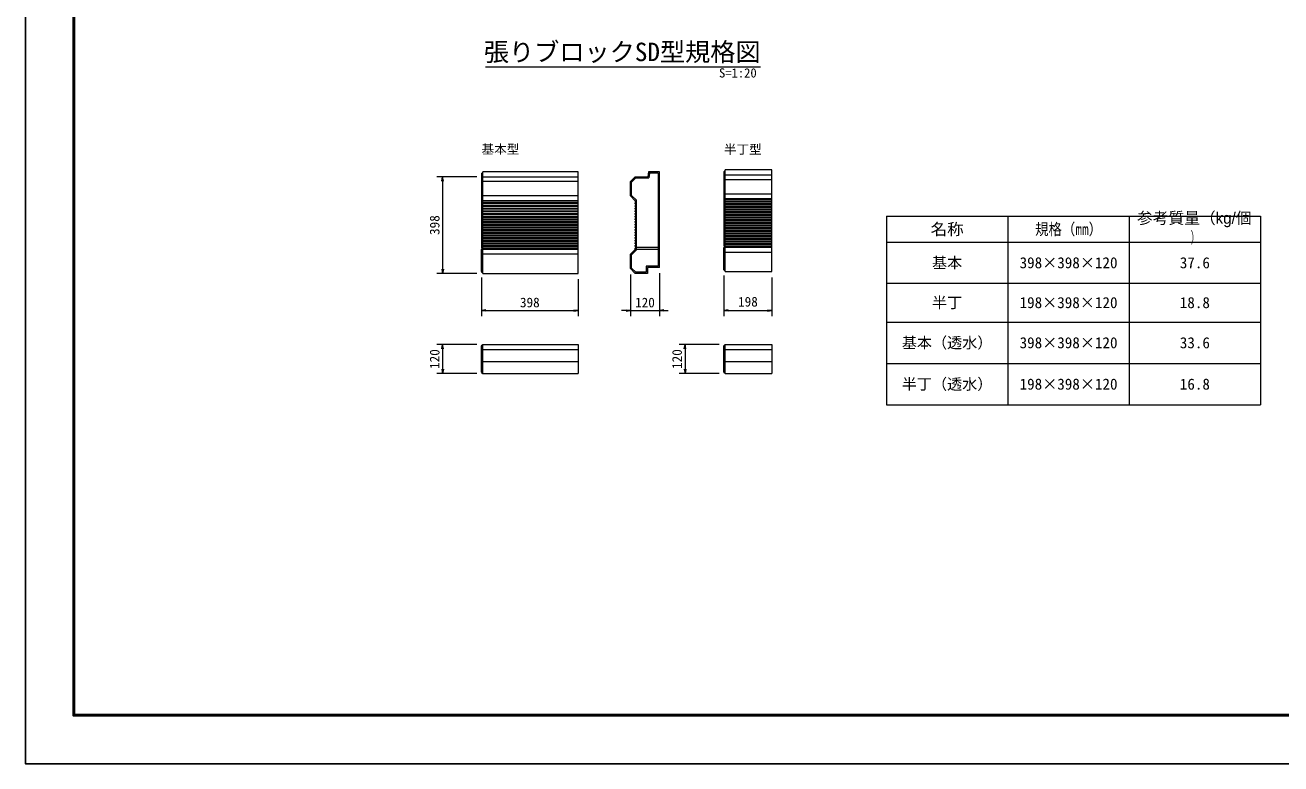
# Model space of a CAD drawing. Units: millimetres, scale not verified, with parts at other scales. Extents: x 122 to 42172, y -467 to 29233.
# Drawn here: x 122 to 25972, y -467 to 14731 of the extents above; entities that cross this region are included whole.
import ezdxf
from ezdxf.enums import TextEntityAlignment as Align

# ---------------------------------------------------------------- set-up
doc = ezdxf.new("R2010")
doc.units = ezdxf.units.MM
doc.header["$LTSCALE"] = 50
for name, color, linetype, lineweight in [('D-STR-DIM', 7, 'Continuous', 13), ('D-STR-HTXT', 7, 'Continuous', 13), ('D-STR-STR（BLOCK）', 1, 'Continuous', 13), ('D-STR-TXT', 7, 'Continuous', 13), ('D-TTL', 2, 'Continuous', 50), ('DefPoints_7', 9, 'Continuous', 25)]:
    doc.layers.add(name, color=color, linetype=linetype, lineweight=lineweight)
doc.styles.add('ＭＳ ゴシック', font='')
doc.styles.add('ＭＳ Ｐゴシック', font='')
doc.styles.get('ＭＳ ゴシック').set_extended_font_data('MS Gothic')
doc.styles.get('ＭＳ Ｐゴシック').set_extended_font_data('MS PGothic')

msp = doc.modelspace()

# ---------------------------------------------------------------- linework, layer by layer
at = {"layer": 'D-STR-DIM'}
for p, q in [((9421.69, 11611.7), (8596.69, 11611.7)), ((8701.69, 11521.7), (8716.69, 11611.7)), ((8731.69, 11521.7), (8716.69, 11611.7)), ((8716.69, 11611.7), (8716.69, 11521.7)), ((8716.69, 11521.7), (8716.69, 9711.7)), ((9421.69, 9621.7), (8596.69, 9621.7)), ((8701.69, 9711.7), (8716.69, 9621.7)), ((8731.69, 9711.7), (8716.69, 9621.7)), ((8716.69, 9621.7), (8716.69, 9711.7)), ((12581.69, 9601.7), (12581.69, 8740.84)), ((13181.69, 9626.7), (13181.69, 8740.84)), ((14506.69, 9579.98), (14506.69, 8740.84)), ((9516.69, 9540.84), (9516.69, 8740.84)), ((11506.69, 9501.7), (11506.69, 8740.84)), ((15496.69, 9540.84), (15496.69, 8740.84)), ((9606.69, 8875.84), (9516.69, 8860.84)), ((9606.69, 8845.84), (9516.69, 8860.84)), ((9516.69, 8860.84), (9606.69, 8860.84)), ((9606.69, 8860.84), (11416.69, 8860.84)), ((11416.69, 8875.84), (11506.69, 8860.84)), ((11416.69, 8845.84), (11506.69, 8860.84)), ((11506.69, 8860.84), (11416.69, 8860.84)), ((12491.69, 8860.84), (12401.69, 8860.84)), ((12491.69, 8875.84), (12581.69, 8860.84)), ((12491.69, 8845.84), (12581.69, 8860.84)), ((12581.69, 8860.84), (12491.69, 8860.84)), ((12581.69, 8860.84), (13181.69, 8860.84)), ((13271.69, 8875.84), (13181.69, 8860.84)), ((13271.69, 8845.84), (13181.69, 8860.84)), ((13181.69, 8860.84), (13271.69, 8860.84)), ((13271.69, 8860.84), (13361.69, 8860.84)), ((14596.69, 8875.84), (14506.69, 8860.84)), ((14596.69, 8845.84), (14506.69, 8860.84)), ((14506.69, 8860.84), (14596.69, 8860.84)), ((14596.69, 8860.84), (15406.69, 8860.84)), ((15406.69, 8875.84), (15496.69, 8860.84)), ((15406.69, 8845.84), (15496.69, 8860.84)), ((15496.69, 8860.84), (15406.69, 8860.84)), ((9421.69, 8160.84), (8596.69, 8160.84)), ((8701.69, 8070.84), (8716.69, 8160.84)), ((8731.69, 8070.84), (8716.69, 8160.84)), ((8716.69, 8160.84), (8716.69, 8070.84)), ((8716.69, 8070.84), (8716.69, 7650.84)), ((14411.69, 8160.84), (13586.69, 8160.84)), ((13691.69, 8070.84), (13706.69, 8160.84)), ((13721.69, 8070.84), (13706.69, 8160.84)), ((13706.69, 8160.84), (13706.69, 8070.84)), ((13706.69, 8070.84), (13706.69, 7650.84)), ((9421.69, 7560.84), (8596.69, 7560.84)), ((8701.69, 7650.84), (8716.69, 7560.84)), ((8731.69, 7650.84), (8716.69, 7560.84)), ((8716.69, 7560.84), (8716.69, 7650.84)), ((14411.69, 7560.84), (13586.69, 7560.84)), ((13691.69, 7650.84), (13706.69, 7560.84)), ((13721.69, 7650.84), (13706.69, 7560.84)), ((13706.69, 7560.84), (13706.69, 7650.84))]:
    msp.add_line(p, q, dxfattribs=at)
at = {"layer": 'D-STR-HTXT'}
msp.add_line((9596.72, 13875.89), (15259.89, 13875.89), dxfattribs=at)
at = {"layer": 'D-STR-STR（BLOCK）'}
for p, q in [((9516.69, 11672.56), (9516.69, 10161.7)), ((9519.62, 11679.63), (9541.69, 11701.7)), ((9541.69, 9621.7), (9541.69, 11711.7)), ((11506.69, 11711.7), (9541.69, 11711.7)), ((11506.69, 11611.7), (11506.69, 11711.7)), ((12956.69, 11711.7), (12941.69, 11611.7)), ((13181.69, 11711.7), (12956.69, 11711.7)), ((12978.22, 11686.7), (12963.22, 11586.7)), ((13156.69, 11686.7), (12978.22, 11686.7)), ((13156.69, 11686.7), (13156.69, 9771.7)), ((13181.69, 9746.7), (13181.69, 11711.7)), ((14506.69, 11711.7), (14506.69, 10200.84)), ((14506.69, 11650.84), (15496.69, 11650.84)), ((14509.62, 11718.77), (14531.69, 11740.84)), ((14531.69, 9660.84), (14531.69, 11750.84)), ((15496.69, 11750.84), (14531.69, 11750.84)), ((15496.69, 9660.84), (15496.69, 11750.84)), ((9516.69, 11611.7), (11506.69, 11611.7)), ((11506.69, 11511.7), (9541.69, 11511.7)), ((11506.69, 9621.7), (11506.69, 11621.7)), ((12681.69, 11611.7), (12581.69, 11511.7)), ((12581.69, 11216.7), (12581.69, 11511.7)), ((12692.05, 11586.7), (12606.69, 11501.35)), ((12606.69, 11227.06), (12606.69, 11501.35)), ((12681.69, 11611.7), (12941.69, 11611.7)), ((12692.05, 11586.7), (12963.22, 11586.7)), ((15496.69, 11550.84), (14531.69, 11550.84)), ((11506.69, 11216.7), (9516.69, 11216.7)), ((11506.69, 11116.7), (9541.69, 11116.7)), ((12681.69, 11116.7), (12581.69, 11216.7)), ((12706.69, 11127.06), (12606.69, 11227.06)), ((12681.69, 11106.7), (12681.69, 11116.7)), ((12706.69, 10106.35), (12706.69, 11127.06)), ((15496.69, 11255.84), (14506.69, 11255.84)), ((15496.69, 11155.84), (14531.69, 11155.84)), ((15496.69, 11145.84), (14531.69, 11145.84)), ((11506.69, 11106.7), (9541.69, 11106.7)), ((11506.69, 11071.7), (9541.69, 11071.7)), ((11506.69, 11051.7), (9541.69, 11051.7)), ((11506.69, 11016.7), (9541.69, 11016.7)), ((11506.69, 10996.7), (9541.69, 10996.7)), ((11506.69, 10961.7), (9541.69, 10961.7)), ((11506.69, 10941.7), (9541.69, 10941.7)), ((11506.69, 10906.7), (9541.69, 10906.7)), ((11506.69, 10886.7), (9541.69, 10886.7)), ((12681.69, 11106.7), (12696.69, 11096.7)), ((12681.69, 11071.7), (12696.69, 11081.7)), ((12681.69, 11051.7), (12681.69, 11071.7)), ((12681.69, 11051.7), (12696.69, 11041.7)), ((12681.69, 11016.7), (12696.69, 11026.7)), ((12681.69, 11001.7), (12681.69, 11016.7)), ((12681.69, 11001.7), (12696.69, 10991.7)), ((12681.69, 10966.7), (12696.69, 10976.7)), ((12681.69, 10946.7), (12681.69, 10966.7)), ((12681.69, 10946.7), (12696.69, 10936.7)), ((12681.69, 10911.7), (12696.69, 10921.7)), ((12681.69, 10891.7), (12681.69, 10911.7)), ((12681.69, 10891.7), (12696.69, 10881.7)), ((12681.69, 10856.7), (12696.69, 10866.7)), ((12696.69, 11081.7), (12696.69, 11096.7)), ((12696.69, 11026.7), (12696.69, 11041.7)), ((12696.69, 10976.7), (12696.69, 10991.7)), ((12696.69, 10921.7), (12696.69, 10936.7)), ((12696.69, 10866.7), (12696.69, 10881.7)), ((15496.69, 11110.84), (14531.69, 11110.84)), ((15496.69, 11090.84), (14531.69, 11090.84)), ((15496.69, 11055.84), (14531.69, 11055.84)), ((15496.69, 11035.84), (14531.69, 11035.84)), ((15496.69, 11000.84), (14531.69, 11000.84)), ((15496.69, 10980.84), (14531.69, 10980.84)), ((15496.69, 10945.84), (14531.69, 10945.84)), ((15496.69, 10925.84), (14531.69, 10925.84)), ((15496.69, 10890.84), (14531.69, 10890.84)), ((15496.69, 10870.84), (14531.69, 10870.84)), ((11506.69, 10851.7), (9541.69, 10851.7)), ((11506.69, 10831.7), (9541.69, 10831.7)), ((11506.69, 10796.7), (9541.69, 10796.7)), ((11506.69, 10776.7), (9541.69, 10776.7)), ((11506.69, 10741.7), (9541.69, 10741.7)), ((11506.69, 10721.7), (9541.69, 10721.7)), ((11506.69, 10686.7), (9541.69, 10686.7)), ((11506.69, 10666.7), (9541.69, 10666.7)), ((11506.69, 10631.7), (9541.69, 10631.7)), ((11506.69, 10611.7), (9541.69, 10611.7)), ((12681.69, 10836.7), (12681.69, 10856.7)), ((12681.69, 10836.7), (12696.69, 10826.7)), ((12681.69, 10801.7), (12696.69, 10811.7)), ((12681.69, 10781.7), (12681.69, 10801.7)), ((12681.69, 10781.7), (12696.69, 10771.7)), ((12681.69, 10746.7), (12696.69, 10756.7)), ((12681.69, 10726.7), (12681.69, 10746.7)), ((12681.69, 10726.7), (12696.69, 10716.7)), ((12681.69, 10691.7), (12696.69, 10701.7)), ((12681.69, 10671.7), (12681.69, 10691.7)), ((12681.69, 10671.7), (12696.69, 10661.7)), ((12681.69, 10636.7), (12696.69, 10646.7)), ((12681.69, 10616.7), (12681.69, 10636.7)), ((12681.69, 10616.7), (12696.69, 10606.7)), ((12696.69, 10811.7), (12696.69, 10826.7)), ((12696.69, 10756.7), (12696.69, 10771.7)), ((12696.69, 10701.7), (12696.69, 10716.7)), ((12696.69, 10646.7), (12696.69, 10661.7)), ((12696.69, 10591.7), (12696.69, 10606.7)), ((15496.69, 10835.84), (14531.69, 10835.84)), ((15496.69, 10815.84), (14531.69, 10815.84)), ((15496.69, 10780.84), (14531.69, 10780.84)), ((15496.69, 10760.84), (14531.69, 10760.84)), ((15496.69, 10725.84), (14531.69, 10725.84)), ((15496.69, 10705.84), (14531.69, 10705.84)), ((15496.69, 10670.84), (14531.69, 10670.84)), ((15496.69, 10650.84), (14531.69, 10650.84)), ((15496.69, 10615.84), (14531.69, 10615.84)), ((11506.69, 10576.7), (9541.69, 10576.7)), ((11506.69, 10556.7), (9541.69, 10556.7)), ((11506.69, 10521.7), (9541.69, 10521.7)), ((11506.69, 10501.7), (9541.69, 10501.7)), ((11506.69, 10466.7), (9541.69, 10466.7)), ((11506.69, 10446.7), (9541.69, 10446.7)), ((11506.69, 10411.7), (9541.69, 10411.7)), ((11506.69, 10391.7), (9541.69, 10391.7)), ((11506.69, 10356.7), (9541.69, 10356.7)), ((12681.69, 10581.7), (12696.69, 10591.7)), ((12681.69, 10561.7), (12681.69, 10581.7)), ((12681.69, 10561.7), (12696.69, 10551.7)), ((12681.69, 10526.7), (12696.69, 10536.7)), ((12681.69, 10506.7), (12681.69, 10526.7)), ((12681.69, 10506.7), (12696.69, 10496.7)), ((12681.69, 10471.7), (12696.69, 10481.7)), ((12681.69, 10451.7), (12681.69, 10471.7)), ((12681.69, 10451.7), (12696.69, 10441.7)), ((12681.69, 10416.7), (12696.69, 10426.7)), ((12681.69, 10396.7), (12681.69, 10416.7)), ((12681.69, 10396.7), (12696.69, 10386.7)), ((12681.69, 10361.7), (12696.69, 10371.7)), ((12681.69, 10341.7), (12681.69, 10361.7)), ((12681.69, 10341.7), (12696.69, 10331.7)), ((12696.69, 10536.7), (12696.69, 10551.7)), ((12696.69, 10481.7), (12696.69, 10496.7)), ((12696.69, 10426.7), (12696.69, 10441.7)), ((12696.69, 10371.7), (12696.69, 10386.7)), ((15496.69, 10595.84), (14531.69, 10595.84)), ((15496.69, 10560.84), (14531.69, 10560.84)), ((15496.69, 10540.84), (14531.69, 10540.84)), ((15496.69, 10505.84), (14531.69, 10505.84)), ((15496.69, 10485.84), (14531.69, 10485.84)), ((15496.69, 10450.84), (14531.69, 10450.84)), ((15496.69, 10430.84), (14531.69, 10430.84)), ((15496.69, 10395.84), (14531.69, 10395.84)), ((15496.69, 10375.84), (14531.69, 10375.84)), ((15496.69, 10340.84), (14531.69, 10340.84)), ((9516.69, 10167.46), (9516.69, 10161.7)), ((9516.69, 9660.84), (9516.69, 10113.42)), ((9516.69, 10113.42), (9516.69, 10107.65)), ((9528.76, 10145.49), (9519.62, 10154.63)), ((9519.62, 10120.49), (9528.76, 10129.63)), ((9531.69, 10136.7), (9531.69, 10138.42)), ((11506.69, 10336.7), (9541.69, 10336.7)), ((11506.69, 10301.7), (9541.69, 10301.7)), ((11506.69, 10281.7), (9541.69, 10281.7)), ((11506.69, 10246.7), (9541.69, 10246.7)), ((11506.69, 10226.7), (9541.69, 10226.7)), ((11506.69, 10191.7), (9541.69, 10191.7)), ((11506.69, 10171.7), (9541.69, 10171.7)), ((11506.69, 10136.7), (9541.69, 10136.7)), ((11506.69, 10116.7), (9541.69, 10116.7)), ((12681.69, 10116.7), (12581.69, 10016.7)), ((12706.69, 10106.35), (12606.69, 10006.35)), ((12681.69, 10306.7), (12696.69, 10316.7)), ((12681.69, 10286.7), (12681.69, 10306.7)), ((12681.69, 10286.7), (12696.69, 10276.7)), ((12681.69, 10251.7), (12696.69, 10261.7)), ((12681.69, 10231.7), (12681.69, 10251.7)), ((12681.69, 10231.7), (12696.69, 10221.7)), ((12681.69, 10196.7), (12696.69, 10206.7)), ((12681.69, 10176.7), (12681.69, 10196.7)), ((12681.69, 10176.7), (12696.69, 10166.7)), ((12681.69, 10141.7), (12696.69, 10151.7)), ((12681.69, 10116.7), (12681.69, 10141.7)), ((12696.69, 10316.7), (12696.69, 10331.7)), ((12696.69, 10261.7), (12696.69, 10276.7)), ((12696.69, 10206.7), (12696.69, 10221.7)), ((12696.69, 10151.7), (12696.69, 10166.7)), ((13156.69, 10157.56), (12706.69, 10157.56)), ((13156.69, 10117.56), (12706.69, 10117.56)), ((14506.69, 10206.6), (14506.69, 10200.84)), ((14506.69, 9699.98), (14506.69, 10152.56)), ((14506.69, 10152.56), (14506.69, 10146.8)), ((14518.76, 10184.63), (14509.62, 10193.77)), ((14509.62, 10159.63), (14518.76, 10168.77)), ((14521.69, 10175.84), (14521.69, 10177.56)), ((15496.69, 10320.84), (14531.69, 10320.84)), ((15496.69, 10285.84), (14531.69, 10285.84)), ((15496.69, 10265.84), (14531.69, 10265.84)), ((15496.69, 10230.84), (14531.69, 10230.84)), ((15496.69, 10210.84), (14531.69, 10210.84)), ((15496.69, 10175.84), (14531.69, 10175.84)), ((15496.69, 10155.84), (14531.69, 10155.84)), ((11506.69, 10016.7), (9516.69, 10016.7)), ((12581.69, 9721.7), (12581.69, 10016.7)), ((12606.69, 9732.06), (12606.69, 10006.35)), ((15496.69, 10055.84), (14506.69, 10055.84)), ((9519.62, 9653.77), (9541.69, 9631.7)), ((9541.69, 9621.7), (9541.69, 9631.7)), ((9541.69, 9621.7), (11506.69, 9621.7)), ((12581.69, 9721.7), (12681.69, 9621.7)), ((12606.69, 9732.06), (12692.05, 9646.7)), ((12931.69, 9621.7), (12681.69, 9621.7)), ((12906.69, 9646.7), (12692.05, 9646.7)), ((13156.69, 9771.7), (12906.69, 9771.7)), ((12906.69, 9771.7), (12906.69, 9646.7)), ((13181.69, 9746.7), (12931.69, 9746.7)), ((12931.69, 9746.7), (12931.69, 9621.7)), ((13181.69, 9746.7), (12966.69, 9746.7)), ((14509.62, 9692.91), (14531.69, 9670.84)), ((14531.69, 9660.84), (14531.69, 9670.84)), ((14531.69, 9660.84), (15496.69, 9660.84)), ((9516.69, 8060.84), (9516.69, 8131.7)), ((9516.69, 7810.84), (9516.69, 8060.84)), ((9516.69, 8060.84), (11506.69, 8060.84)), ((9519.62, 8138.77), (9541.69, 8160.84)), ((9541.69, 7560.84), (9541.69, 8160.84)), ((9541.69, 8160.84), (11506.69, 8160.84)), ((11506.69, 8160.84), (11506.69, 7560.84)), ((14506.69, 8060.84), (14506.69, 8131.7)), ((14506.69, 7810.84), (14506.69, 8060.84)), ((14506.69, 8060.84), (15496.69, 8060.84)), ((14509.62, 8138.77), (14531.69, 8160.84)), ((14531.69, 7560.84), (14531.69, 8160.84)), ((14531.69, 8160.84), (15496.69, 8160.84)), ((15496.69, 8160.84), (15496.69, 7560.84)), ((9516.69, 7589.98), (9516.69, 7810.84)), ((9516.69, 7810.84), (11506.69, 7810.84)), ((14506.69, 7589.98), (14506.69, 7810.84)), ((14506.69, 7810.84), (15496.69, 7810.84)), ((9519.62, 7582.91), (9541.69, 7560.84)), ((9541.69, 7560.84), (11506.69, 7560.84)), ((14509.62, 7582.91), (14531.69, 7560.84)), ((14531.69, 7560.84), (15496.69, 7560.84))]:
    msp.add_line(p, q, dxfattribs=at)
for centre, start, end in [((9526.69, 11672.56), 135, 180), ((14516.69, 11711.7), 135, 180), ((9526.69, 10161.7), 180, 225), ((9526.69, 10113.42), 135, 180), ((9521.69, 10138.42), 0, 45), ((9521.69, 10136.7), 315, 0), ((14516.69, 10200.84), 180, 225), ((14516.69, 10152.56), 135, 180), ((14511.69, 10177.56), 0, 45), ((14511.69, 10175.84), 315, 0), ((9526.69, 9660.84), 180, 225), ((14516.69, 9699.98), 180, 225), ((9526.69, 8131.7), 135, 180), ((14516.69, 8131.7), 135, 180), ((9526.69, 7589.98), 180, 225), ((14516.69, 7589.98), 180, 225)]:
    msp.add_arc(centre, 10, start, end, dxfattribs=at)
at = {"layer": 'D-STR-TXT'}
for p, q in [((17851.69, 10803), (25551.69, 10803)), ((17851.69, 10803), (17851.69, 6920.46)), ((20351.69, 10803), (20351.69, 6920.46)), ((22851.69, 10803), (22851.69, 6920.46)), ((25551.69, 10803), (25551.69, 6920.46)), ((17851.69, 10263), (25551.69, 10263)), ((17851.69, 9422.79), (25551.69, 9422.79)), ((17851.69, 8622.79), (25551.69, 8622.79)), ((17851.69, 7771.62), (25551.69, 7771.62)), ((17851.69, 6920.46), (25551.69, 6920.46))]:
    msp.add_line(p, q, dxfattribs=at)
at = {"layer": 'D-TTL'}
msp.add_lwpolyline([(1122.16, 28233.24), (41172.16, 28233.24), (41172.16, 533.24), (1122.16, 533.24)], close=True, dxfattribs=at)
at = {"layer": 'DefPoints_7'}
msp.add_lwpolyline([(122.16, 29233.24), (42172.16, 29233.24), (42172.16, -466.76), (132.16, -466.76), (132.16, 29233.24)], dxfattribs=at)

# ---------------------------------------------------------------- texts
at = {"layer": 'D-STR-DIM', "style": 'ＭＳ ゴシック'}
for s, p in [('398', (8551.69, 10616.7)), ('120', (8551.69, 7860.84)), ('120', (13541.69, 7860.84))]:
    msp.add_text(s, height=199.4, rotation=90, dxfattribs=at).set_placement(p, align=Align.MIDDLE_CENTER)
for s, p in [('398', (10511.69, 9025.84)), ('120', (12881.69, 9024.53)), ('198', (15001.69, 9041.03))]:
    msp.add_text(s, height=199.4, dxfattribs=at).set_placement(p, align=Align.MIDDLE_CENTER)
at = {"layer": 'D-STR-HTXT', "style": 'ＭＳ ゴシック'}
for s, height, p in [('張りブロックSD型規格図', 379.8, (12413.63, 13875.89)), ('S=1:20', 189.9, (14794.05, 13596.3))]:
    msp.add_text(s, height=height, dxfattribs=at).set_placement(p, align=Align.BOTTOM_CENTER)
at = {"layer": 'D-STR-TXT', "style": 'ＭＳ ゴシック'}
for s, height, p in [('基本型', 189.9, (9906.54, 12178.31)), ('半丁型', 189.9, (14896.54, 12175.77)), ('基本', 227.9, (19101.69, 9842.89)), ('398×398×120', 227.9, (21601.69, 9842.89)), ('37.6', 227.9, (24201.69, 9842.89)), ('半丁', 227.9, (19101.69, 9022.79)), ('198×398×120', 227.9, (21601.69, 9022.79)), ('18.8', 227.9, (24201.69, 9022.79)), ('基本（透水）', 227.9, (19101.69, 8197.21)), ('398×398×120', 227.9, (21601.69, 8197.21)), ('33.6', 227.9, (24201.69, 8197.21)), ('半丁（透水）', 227.9, (19101.69, 7346.04)), ('198×398×120', 227.9, (21601.69, 7346.04)), ('16.8', 227.9, (24201.69, 7346.04))]:
    msp.add_text(s, height=height, dxfattribs=at).set_placement(p, align=Align.MIDDLE_CENTER)
at = {"layer": 'D-STR-TXT', "style": 'ＭＳ Ｐゴシック'}
msp.add_text('参考質量（kg/個', height=237.5, dxfattribs=at).set_placement((23009.76, 10572.6), align=Align.BOTTOM_LEFT)
for s, width, p in [('名称', 1.05, (19101.69, 10533)), ('規格（㎜）', 0.85, (21601.69, 10533))]:
    msp.add_text(s, height=237.5, dxfattribs=dict(at, width=width)).set_placement(p, align=Align.MIDDLE_CENTER)
at = {"layer": 'D-STR-TXT', "style": 'ＭＳ Ｐゴシック', "width": 0.55}
msp.add_text('）', height=237.5, dxfattribs=at).set_placement((24115.59, 10169.4), align=Align.BOTTOM_LEFT)

doc.saveas('drawing.dxf')
